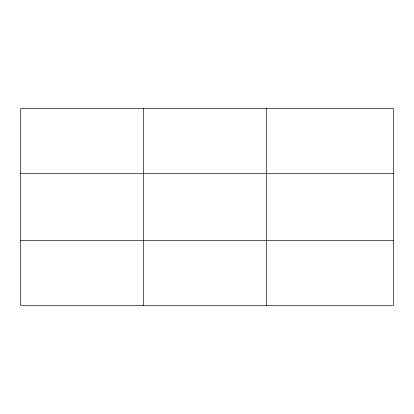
<?xml version="1.0" encoding="UTF-8"?>
<svg xmlns="http://www.w3.org/2000/svg" width="414" height="414" viewBox="0 0 414 414"><rect width="100%" height="100%" fill="white"/><g stroke="black" fill="none" stroke-linecap="round" stroke-linejoin="round"><path stroke-width="0.62" d="M143.658 108.515L143.658 305.485M266.616 108.515L266.616 305.485M393.3 240.487L393.3 305.485L20.7 305.485L20.7 108.515L393.3 108.515L393.3 240.487L20.7 240.487M20.7 173.513L393.3 173.513"/></g></svg>
